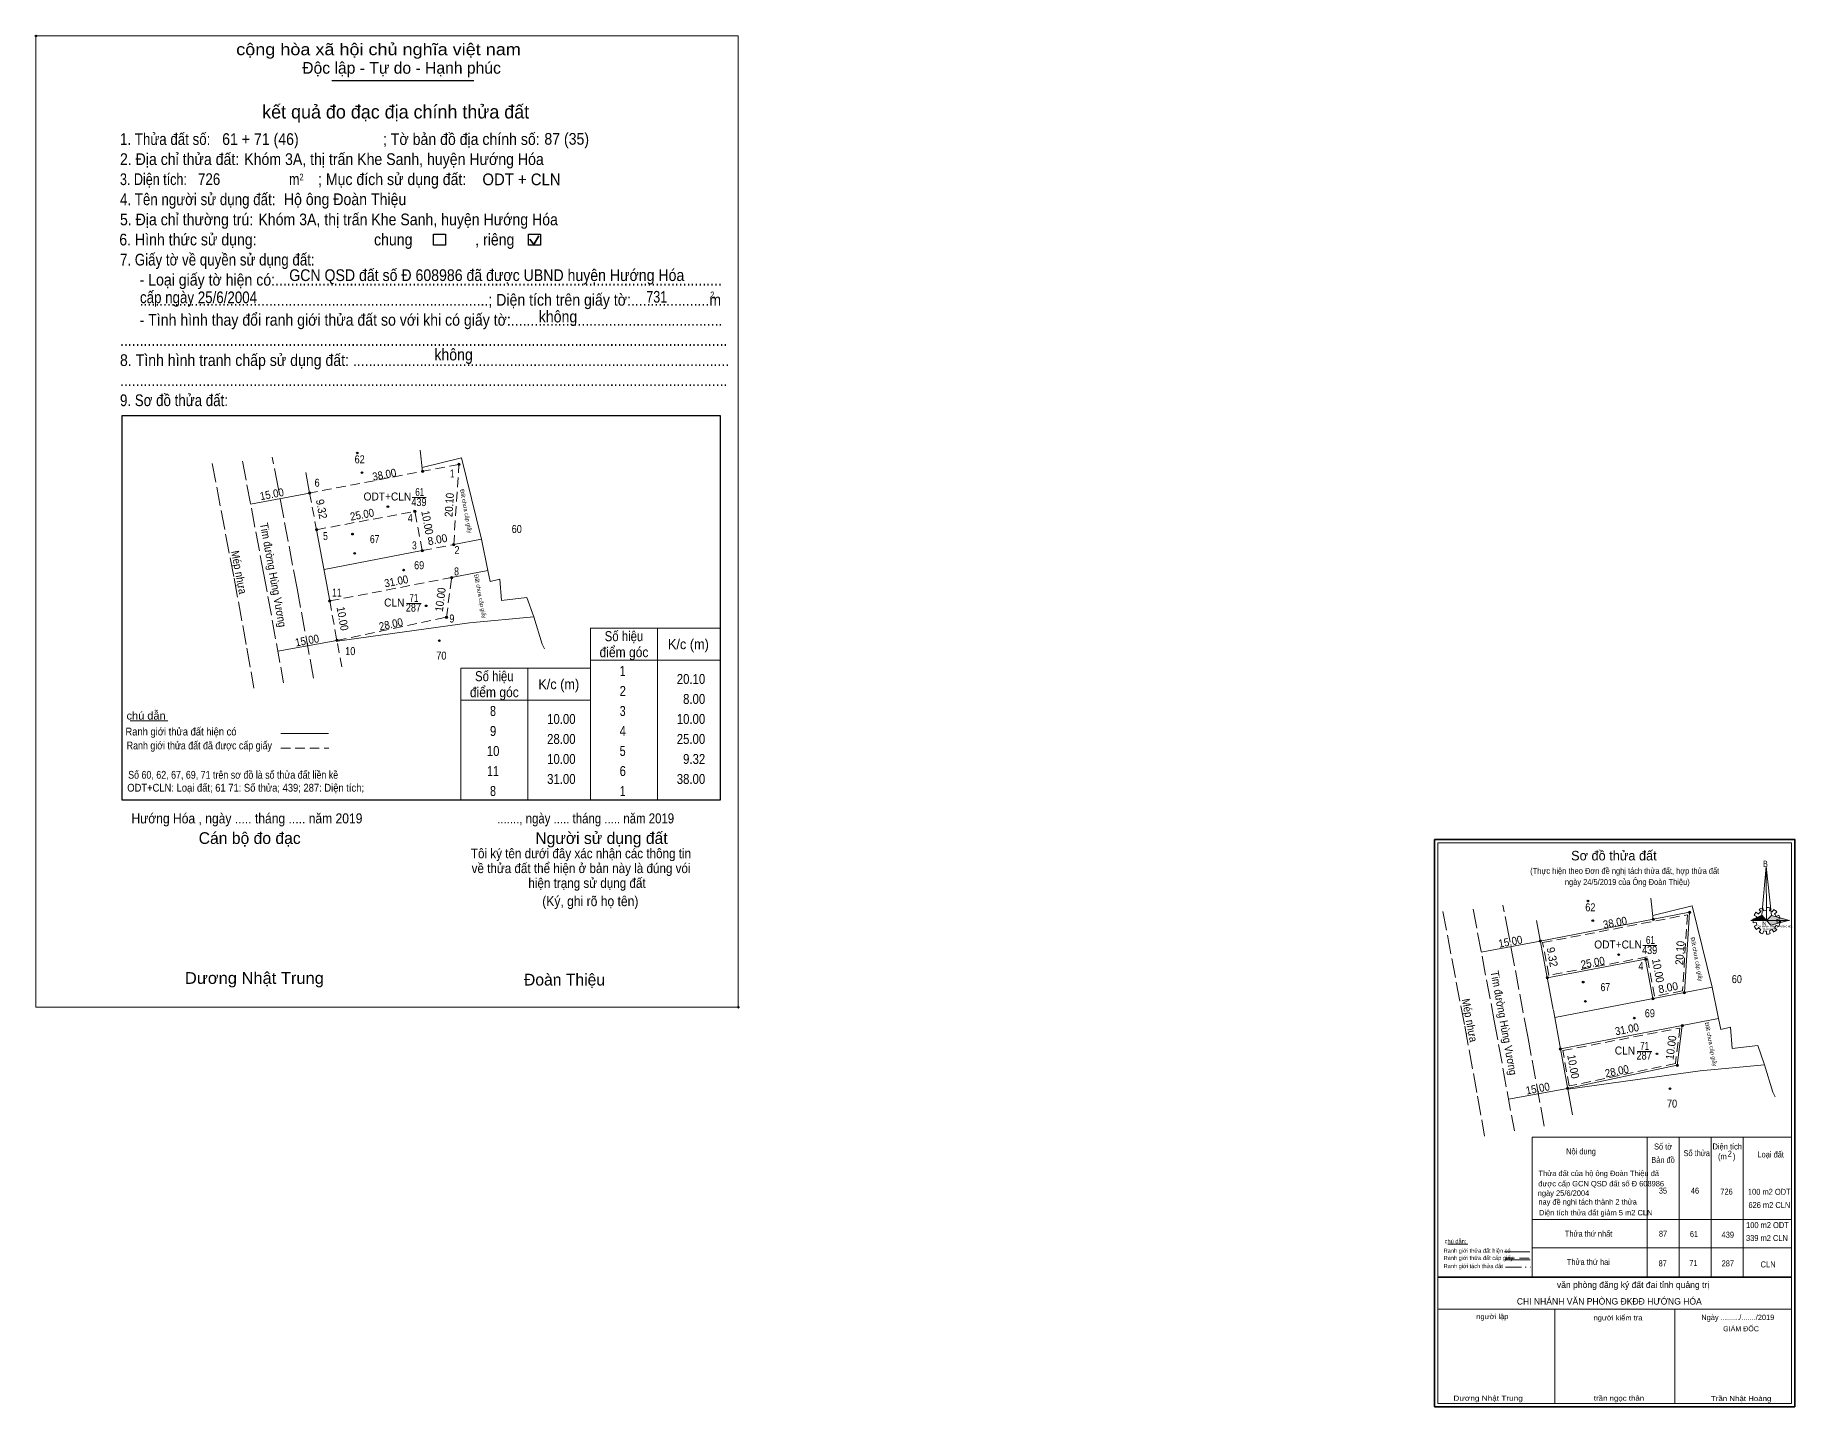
# Model space of a CAD drawing. Header units: metres. Extents: x 551304 to 551866, y 1837872 to 1838603.
# Drawn here: x 551426.5 to 551866.2, y 1837872.3 to 1838215.1 of the extents above; entities that cross this region are included whole.
import ezdxf
from ezdxf.enums import TextEntityAlignment as Align

# ---------------------------------------------------------------- set-up
doc = ezdxf.new("R2010")
doc.units = ezdxf.units.M
doc.header["$LTSCALE"] = 0.8
doc.header["$PDMODE"] = 32
doc.header["$PDSIZE"] = 0.4
for name, pattern in [('DASH_DOUBLE_DOT', [9.2, 5, -1.2, 0.3, -1.2, 0.3, -1.2]), ('LONG_DASHED', [7.5, 6, -1.5]), ('MEDIUM_DASHED', [4.5, 3, -1.5])]:
    doc.linetypes.add(name, pattern=pattern)
for name, color, linetype, lineweight in [('1', 7, 'Continuous', 13), ('10', 7, 'Continuous', 13), ('17', 7, 'Continuous', 13), ('2', 7, 'Continuous', 25), ('5', 7, 'Continuous', 13), ('52', 7, 'Continuous', 13), ('6', 7, 'Continuous', 13), ('63', 7, 'Continuous', 13)]:
    doc.layers.add(name, color=color, linetype=linetype, lineweight=lineweight)
doc.layers.add('13', color=7, linetype='Continuous')
doc.layers.add('7', color=7, linetype='Continuous')

msp = doc.modelspace()

# ---------------------------------------------------------------- hatches: boundary and pattern name
at = {"layer": '1'}
for points in [[(551855.18, 1837993.81), (551857.93, 1837995.16), (551859.11, 1837993.81)], [(551864.87, 1837993.86), (551859.11, 1837993.81), (551860.35, 1837995.07)], [(551864.83, 1837993.88), (551860.24, 1837992.65), (551859.11, 1837993.81)]]:
    msp.add_hatch(color=256, dxfattribs=at).paths.add_polyline_path(points)
at = {"layer": '63'}
for points in [[(551532.65, 1838107.85, 1), (551532.05, 1838107.85, 1)], [(551523.56, 1838106.1, 1), (551522.96, 1838106.1, 1)], [(551495.34, 1838100.67, 1), (551494.74, 1838100.67, 1)], [(551521.64, 1838096.11, 1), (551521.04, 1838096.11, 1)], [(551497.07, 1838091.51, 1), (551496.47, 1838091.51, 1)], [(551523.49, 1838086.28, 1), (551522.89, 1838086.28, 1)], [(551531.35, 1838087.79, 1), (551530.75, 1838087.79, 1)], [(551530.81, 1838079.55, 1), (551530.21, 1838079.55, 1)], [(551500.37, 1838073.69, 1), (551499.77, 1838073.69, 1)], [(551529.55, 1838069.63, 1), (551528.95, 1838069.63, 1)], [(551502.16, 1838063.85, 1), (551501.56, 1838063.85, 1)], [(551831.11, 1837994.12, 1), (551830.51, 1837994.12, 1)], [(551840.2, 1837995.87, 1), (551839.6, 1837995.87, 1)], [(551802.89, 1837988.69, 1), (551802.29, 1837988.69, 1)], [(551829.19, 1837984.13, 1), (551828.59, 1837984.13, 1)], [(551804.62, 1837979.53, 1), (551804.02, 1837979.53, 1)], [(551838.9, 1837975.81, 1), (551838.3, 1837975.81, 1)], [(551831.04, 1837974.3, 1), (551830.44, 1837974.3, 1)], [(551838.36, 1837967.57, 1), (551837.76, 1837967.57, 1)], [(551807.92, 1837961.71, 1), (551807.32, 1837961.71, 1)], [(551837.1, 1837957.65, 1), (551836.5, 1837957.65, 1)], [(551809.71, 1837951.87, 1), (551809.11, 1837951.87, 1)]]:
    msp.add_hatch(color=256, dxfattribs=at).paths.add_polyline_path(points)

# ---------------------------------------------------------------- linework, layer by layer
at = {"layer": '1'}
for p, q in [((551858.19, 1837996.98), (551858.37, 1837996.27)), ((551859.11, 1837996.39), (551859.13, 1837997.12)), ((551860.07, 1837996.98), (551859.9, 1837996.25)), ((551855.77, 1837994.22), (551856.49, 1837994.11)), ((551856.49, 1837993.38), (551855.77, 1837993.27)), ((551856.71, 1837994.84), (551856.06, 1837995.11)), ((551856.06, 1837992.38), (551856.71, 1837992.7)), ((551856.54, 1837995.93), (551857.08, 1837995.45)), ((551857.69, 1837995.98), (551857.3, 1837996.57)), ((551858.76, 1837993.79), (551859.46, 1837993.79)), ((551860.55, 1837995.98), (551860.94, 1837996.57)), ((551861.66, 1837995.93), (551861.12, 1837995.48)), ((551862.19, 1837992.36), (551861.47, 1837992.63)), ((551861.51, 1837994.86), (551862.16, 1837995.18)), ((551862.47, 1837994.22), (551861.73, 1837994.11)), ((551861.73, 1837993.38), (551862.47, 1837993.27)), ((551857.15, 1837992.02), (551856.58, 1837991.56)), ((551857.3, 1837990.95), (551857.67, 1837991.58)), ((551858.41, 1837991.24), (551858.19, 1837990.54)), ((551859.11, 1837990.42), (551859.11, 1837991.13)), ((551859.83, 1837991.24), (551860.05, 1837990.56)), ((551860.94, 1837990.95), (551860.55, 1837991.56)), ((551861.07, 1837992.02), (551861.66, 1837991.58)), ((551800.53, 1837939.69), (551865.39, 1837939.69)), ((551800.53, 1837939.69), (551800.53, 1837904.64)), ((551829.27, 1837939.69), (551829.27, 1837904.64)), ((551837.27, 1837939.69), (551837.27, 1837904.64)), ((551845.27, 1837939.69), (551845.27, 1837904.64)), ((551853.27, 1837939.69), (551853.27, 1837904.64)), ((551800.53, 1837919.12), (551865.39, 1837919.12)), ((551800.53, 1837911.98), (551865.39, 1837911.98)), ((551800.53, 1837904.64), (551865.39, 1837904.64)), ((551776.18, 1837903.86), (551776.18, 1837872.27)), ((551776.99, 1837896.7), (551865.39, 1837896.7)), ((551806.18, 1837896.7), (551806.18, 1837873.08)), ((551836.18, 1837896.7), (551836.18, 1837873.08))]:
    msp.add_line(p, q, dxfattribs=at)
at = {"layer": '1', "lineweight": 35}
msp.add_line((551776.99, 1837904.64), (551865.39, 1837904.64), dxfattribs=at)
at = {"layer": '1'}
for points in [[(551776.18, 1837872.27), (551776.18, 1838014.07), (551866.18, 1838014.07), (551866.18, 1837872.27)], [(551776.18, 1837872.27), (551776.18, 1838014.07), (551866.18, 1838014.07), (551866.18, 1837872.27)], [(551859.07, 1838007.32), (551859.11, 1837993.81), (551857.93, 1837995.16)], [(551859.07, 1838007.32), (551859.11, 1837993.81), (551860.35, 1837995.07)], [(551855.18, 1837993.81), (551857.93, 1837995.16), (551859.11, 1837993.81)], [(551864.87, 1837993.86), (551859.11, 1837993.81), (551860.35, 1837995.07)], [(551864.83, 1837993.88), (551860.24, 1837992.65), (551859.11, 1837993.81)]]:
    msp.add_lwpolyline(points, close=True, dxfattribs=at)
at = {"layer": '1', "linetype": 'MEDIUM_DASHED'}
for points in [[(551839.36, 1837995.26), (551838.13, 1837976.23), (551831.14, 1837974.89), (551829.29, 1837984.71), (551804.72, 1837980.11), (551803.17, 1837988.29)], [(551837.48, 1837966.95), (551836.35, 1837958.07), (551809.81, 1837952.47), (551808.2, 1837961.31)]]:
    msp.add_lwpolyline(points, close=True, dxfattribs=at)
at = {"layer": '1'}
for centre, major_axis, start_param, end_param in [((551859.1214, 1837993.7676), (3.3649, 0), 1.84955988, 2.13900916), ((551859.1214, 1837993.7676), (3.3649, 0), 1.27924208, 1.56332225), ((551859.1214, 1837993.7676), (3.3649, 0), 3.00667928, 3.29139349), ((551859.1214, 1837993.7676), (3.3649, 0), 2.43958176, 2.72400246), ((551859.1214, 1837993.7676), (3.3649, 0), 3.56988637, 3.85691866), ((551859.1214, 1837993.7676), (2.6372, 0), 2.72368549, 3.01515824), ((551859.1214, 1837993.7676), (2.6372, 0), 3.28229955, 3.56105054), ((551859.1214, 1837993.7676), (2.6372, 0), 2.13373541, 2.44496261), ((551859.1214, 1837993.7676), (2.6372, 0), 1.56985589, 1.85611068), ((551859.1214, 1837993.7676), (2.6372, 0), 1.00270906, 1.2755622), ((551859.1214, 1837993.7676), (3.3649, 0), 0.71056237, 0.99687234), ((551859.1214, 1837993.7676), (2.6372, 0), 5.56137327, 5.83951437), ((551859.1214, 1837993.7676), (2.6372, 0), 0.42678376, 0.70646463), ((551859.1214, 1837993.7676), (2.6372, 0), 6.13558388, 6.41618463), ((551859.1214, 1837993.7676), (3.3649, 0), 0.1390515, 0.43393316), ((551859.1214, 1837993.7676), (3.3649, 0), 5.85230288, 6.13839648), ((551859.1214, 1837993.7676), (2.6372, 0), 3.86077574, 4.13258255), ((551859.1021, 1837993.7476), (3.3649, 0), 4.1470906, 4.43659307), ((551859.1214, 1837993.7676), (2.6372, 0), 4.43854677, 4.71314001), ((551859.1214, 1837993.7676), (3.3649, 0), 4.71301008, 4.99761054), ((551859.1214, 1837993.7676), (2.6372, 0), 4.99087134, 5.28933161), ((551859.1214, 1837993.7676), (3.3649, 0), 5.28561416, 5.56798705)]:
    msp.add_ellipse(centre, major_axis=major_axis, ratio=0.995001, start_param=start_param, end_param=end_param, dxfattribs=at)
msp.add_point((551862.47, 1837993.54), dxfattribs=at)
at = {"layer": '10'}
for p, q in [((551522.69, 1838111.41), (551523.26, 1838106.1)), ((551494.07, 1838105.79), (551495.04, 1838100.67)), ((551496.77, 1838091.51), (551500.07, 1838073.69)), ((551531.05, 1838087.79), (551537.96, 1838089.12)), ((551498.64, 1838081.56), (551523.19, 1838086.28)), ((551530.51, 1838079.55), (551539.55, 1838081.29)), ((551501.9, 1838063.63), (551534.96, 1838068.26)), ((551534.96, 1838068.26), (551551.08, 1838069.73)), ((551553.19, 1838062.93), (551553.77, 1838061.72)), ((551830.24, 1837999.43), (551830.81, 1837994.12)), ((551801.62, 1837993.81), (551805.83, 1837971.55)), ((551838.6, 1837975.81), (551839.9, 1837995.87)), ((551804.32, 1837979.53), (551828.89, 1837984.13)), ((551830.74, 1837974.3), (551828.89, 1837984.13)), ((551806.19, 1837969.58), (551838.6, 1837975.81)), ((551838.6, 1837975.81), (551845.51, 1837977.14)), ((551805.85, 1837971.45), (551807.62, 1837961.71)), ((551807.62, 1837961.71), (551838.06, 1837967.57)), ((551838.06, 1837967.57), (551847.1, 1837969.31)), ((551807.62, 1837961.71), (551810.62, 1837945.22)), ((551842.51, 1837956.28), (551858.63, 1837957.75)), ((551809.45, 1837951.65), (551842.51, 1837956.28)), ((551860.74, 1837950.95), (551861.32, 1837949.74))]:
    msp.add_line(p, q, dxfattribs=at)
at = {"layer": '10', "linetype": 'MEDIUM_DASHED'}
for p, q in [((551531.05, 1838087.79), (551532.35, 1838107.85)), ((551495.04, 1838100.67), (551496.77, 1838091.51)), ((551496.77, 1838091.51), (551521.34, 1838096.11)), ((551523.19, 1838086.28), (551521.34, 1838096.11)), ((551500.07, 1838073.69), (551530.51, 1838079.55)), ((551500.07, 1838073.69), (551503.07, 1838057.2))]:
    msp.add_line(p, q, dxfattribs=at)
at = {"layer": '10', "linetype": 'LONG_DASHED'}
for points in [[(551470.69, 1838108.07), (551476.15, 1838079.37), (551479.38, 1838061.9), (551481.1, 1838051.93)], [(551478.26, 1838108.65), (551483.54, 1838080.74), (551488.55, 1838053.21)], [(551496.03, 1838054.39), (551491.89, 1838076.79), (551487.16, 1838102.07), (551485.68, 1838109.63)], [(551785.81, 1837996.67), (551791.09, 1837968.76), (551796.1, 1837941.23)], [(551803.58, 1837942.41), (551799.44, 1837964.81), (551794.71, 1837990.09), (551793.23, 1837997.65)], [(551778.24, 1837996.09), (551783.7, 1837967.39), (551786.93, 1837949.92), (551788.65, 1837939.95)]]:
    msp.add_lwpolyline(points, dxfattribs=at)
at = {"layer": '10'}
for points in [[(551523.16, 1838107.03), (551532.98, 1838109.44), (551537.96, 1838089.12)], [(551551.08, 1838069.73), (551549.36, 1838074.58), (551542.97, 1838073.84), (551542.58, 1838079.16), (551540.18, 1838078.58), (551539.55, 1838081.29), (551537.96, 1838089.12)], [(551551.08, 1838069.73), (551553.19, 1838062.93), (551553.77, 1838061.72)], [(551830.71, 1837995.05), (551840.53, 1837997.46), (551845.51, 1837977.14)], [(551858.63, 1837957.75), (551856.91, 1837962.6), (551850.52, 1837961.86), (551850.13, 1837967.18), (551847.73, 1837966.6), (551847.1, 1837969.31), (551845.51, 1837977.14)], [(551809.41, 1837951.87), (551836.8, 1837957.65), (551838.06, 1837967.57)], [(551858.63, 1837957.75), (551860.74, 1837950.95), (551861.32, 1837949.74)]]:
    msp.add_lwpolyline(points, dxfattribs=at)
at = {"layer": '10', "linetype": 'MEDIUM_DASHED'}
msp.add_lwpolyline([(551501.86, 1838063.85), (551529.25, 1838069.63), (551530.51, 1838079.55)], dxfattribs=at)
at = {"layer": '13'}
for p in [(551506.95, 1838110.7), (551508.15, 1838105.77), (551514.6, 1838097.28), (551505.75, 1838090.41), (551506.31, 1838085.58), (551518.53, 1838081.41), (551524.18, 1838072.48), (551527.46, 1838063.77), (551814.5, 1837998.72), (551815.7, 1837993.79), (551822.15, 1837985.3), (551813.3, 1837978.43), (551813.86, 1837973.6), (551826.08, 1837969.43), (551831.73, 1837960.5), (551835.01, 1837951.79)]:
    msp.add_point(p, dxfattribs=at)
at = {"layer": '17'}
for p, q in [((551450.16, 1838043.77), (551459.57, 1838043.77)), ((551779.48, 1837912.9), (551784.45, 1837912.9))]:
    msp.add_line(p, q, dxfattribs=at)
at = {"layer": '2'}
for p, q in [((551500.59, 1838203.79), (551536.08, 1838203.79)), ((551448.18, 1838120.08), (551597.6, 1838120.08)), ((551597.6, 1838120.08), (551597.6, 1838023.9))]:
    msp.add_line(p, q, dxfattribs=at)
at = {"layer": '2', "lineweight": 35}
for p, q in [((551550.09, 1838164.11), (551551.09, 1838162.81)), ((551551.09, 1838162.81), (551552.3, 1838164.99))]:
    msp.add_line(p, q, dxfattribs=at)
at = {"layer": '2', "lineweight": 13}
msp.add_lwpolyline([(551426.66, 1838214.92), (551602.17, 1838214.92), (551602.17, 1837972.17), (551426.66, 1837972.17)], close=True, dxfattribs=at)
at = {"layer": '2'}
for points in [[(551525.98, 1838165.41), (551529, 1838165.41), (551529, 1838162.6), (551525.98, 1838162.6)], [(551549.7, 1838165.41), (551552.71, 1838165.41), (551552.71, 1838162.6), (551549.7, 1838162.6)]]:
    msp.add_lwpolyline(points, close=True, dxfattribs=at)
msp.add_lwpolyline([(551597.6, 1838023.9), (551448.18, 1838023.9), (551448.18, 1838120.08)], dxfattribs=at)
for p in [(551426.66, 1838214.92), (551602.17, 1837972.17)]:
    msp.add_point(p, dxfattribs=at)
at = {"layer": '5', "lineweight": 35}
msp.add_lwpolyline([(551776.19, 1838014.08), (551866.19, 1838014.08), (551866.19, 1837872.28), (551776.19, 1837872.28)], close=True, dxfattribs=at)
at = {"layer": '5'}
msp.add_lwpolyline([(551776.99, 1838013.28), (551865.39, 1838013.28), (551865.39, 1837873.08), (551776.99, 1837873.08)], close=True, dxfattribs=at)
at = {"layer": '52', "linetype": 'MEDIUM_DASHED'}
msp.add_line((551532.35, 1838107.85), (551495.04, 1838100.67), dxfattribs=at)
at = {"layer": '52'}
msp.add_line((551839.9, 1837995.87), (551802.59, 1837988.69), dxfattribs=at)
at = {"layer": '6', "linetype": 'MEDIUM_DASHED'}
for p, q in [((551487.86, 1838036.91), (551499.82, 1838036.91)), ((551793.77, 1837909.39), (551800.08, 1837909.39))]:
    msp.add_line(p, q, dxfattribs=at)
at = {"layer": '6'}
for p, q in [((551487.88, 1838040.58), (551499.76, 1838040.58)), ((551793.67, 1837910.98), (551799.94, 1837910.98)), ((551793.77, 1837908.97), (551800.03, 1837908.97))]:
    msp.add_line(p, q, dxfattribs=at)
at = {"layer": '63'}
for p, q in [((551480.3, 1838097.88), (551495.04, 1838100.67)), ((551520.65, 1838099.55), (551524.18, 1838099.55)), ((551519.22, 1838073.05), (551522.92, 1838073.05)), ((551487.1, 1838061.17), (551501.86, 1838063.85)), ((551582, 1838066.9), (551582, 1838023.9)), ((551582, 1838066.9), (551582, 1838023.9)), ((551565.2, 1838058.9), (551597.6, 1838058.9)), ((551549.6, 1838056.9), (551549.6, 1838023.9)), ((551549.6, 1838056.9), (551549.6, 1838023.9)), ((551532.8, 1838048.9), (551565.2, 1838048.9)), ((551787.85, 1837985.9), (551802.59, 1837988.69)), ((551828.2, 1837987.57), (551831.73, 1837987.57)), ((551826.77, 1837961.07), (551830.47, 1837961.07)), ((551794.65, 1837949.19), (551809.41, 1837951.87))]:
    msp.add_line(p, q, dxfattribs=at)
at = {"layer": '63', "linetype": 'MEDIUM_DASHED'}
msp.add_line((551523.19, 1838086.28), (551531.05, 1838087.79), dxfattribs=at)
at = {"layer": '63', "linetype": 'DASH_DOUBLE_DOT'}
msp.add_line((551793.86, 1837907.16), (551800.16, 1837907.16), dxfattribs=at)
at = {"layer": '63'}
for points in [[(551565.2, 1838066.9), (551597.6, 1838066.9), (551597.6, 1838023.9), (551565.2, 1838023.9)], [(551532.8, 1838056.9), (551565.2, 1838056.9), (551565.2, 1838023.9), (551532.8, 1838023.9)]]:
    msp.add_lwpolyline(points, close=True, dxfattribs=at)
for centre in [(551532.35, 1838107.85), (551523.26, 1838106.1), (551495.04, 1838100.67), (551521.34, 1838096.11), (551496.77, 1838091.51), (551523.19, 1838086.28), (551531.05, 1838087.79), (551530.51, 1838079.55), (551500.07, 1838073.69), (551529.25, 1838069.63), (551501.86, 1838063.85), (551830.81, 1837994.12), (551839.9, 1837995.87), (551802.59, 1837988.69), (551828.89, 1837984.13), (551804.32, 1837979.53), (551838.6, 1837975.81), (551830.74, 1837974.3), (551838.06, 1837967.57), (551807.62, 1837961.71), (551836.8, 1837957.65), (551809.41, 1837951.87)]:
    msp.add_circle(centre, 0.3, dxfattribs=at)

# ---------------------------------------------------------------- texts
at = {"layer": '1'}
for s, width, p in [('62', 0.85, (551507.545, 1838108.1)), ('ODT+CLN', 0.95, (551514.48, 1838098.81)), ('439', 0.85, (551522.36, 1838097.42)), ('61', 0.75, (551522.56, 1838099.93)), ('67', 0.8, (551511.295, 1838088.15)), ('60', 0.85, (551546.8, 1838090.69)), ('69', 0.85, (551522.415, 1838081.63)), ('CLN', 0.95, (551516.195, 1838072.31)), ('287', 0.85, (551520.98, 1838071.04)), ('71', 0.75, (551521.1, 1838073.46)), ('70', 0.85, (551527.96, 1838059.04)), ('62', 0.85, (551815.095, 1837996.12)), ('ODT+CLN', 0.95, (551822.03, 1837986.83)), ('61', 0.75, (551830.11, 1837987.95)), ('439', 0.85, (551829.91, 1837985.44)), ('60', 0.85, (551851.71, 1837978.18)), ('67', 0.8, (551818.845, 1837976.17)), ('69', 0.85, (551829.965, 1837969.65)), ('CLN', 0.95, (551823.745, 1837960.33)), ('71', 0.75, (551828.65, 1837961.48)), ('287', 0.85, (551828.53, 1837959.06)), ('70', 0.85, (551835.51, 1837947.06))]:
    msp.add_text(s, height=2, dxfattribs=dict(at, width=width)).set_placement(p, align=Align.CENTER)
msp.add_text('Sơ đồ thửa đất', height=2.38, dxfattribs=at).set_placement((551820.98, 1838008.85), align=Align.CENTER)
for s, height, width, p in [('B', 1.585, 0.8, (551858.23, 1838007.21)), ('CHI NHÁNH VPĐKĐĐ-HƯỚNG HÓA', 0.3749, 0.95, (551856.92, 1837992.14)), ('N', 0.9904, 0.9, (551858.07, 1837992.64)), ('TỈNH quảng trị', 0.375, 1.05, (551858.13, 1837991.49))]:
    msp.add_text(s, height=height, dxfattribs=dict(at, width=width)).set_placement(p)
for s, height, p in [('văn phòng đăng ký đất đai tỉnh quảng trị', 1.6, (551844.8, 1837901.97)), ('CHI NHÁNH VĂN PHÒNG ĐKĐĐ HƯỚNG HÓA', 1.6, (551842.94, 1837897.83)), ('GIÁM ĐỐC', 1.28, (551857.22, 1837891.14))]:
    msp.add_text(s, height=height, dxfattribs=at).set_placement(p, align=Align.RIGHT)
for s, width, p in [('người lập', 1.1, (551794.63, 1837894.19)), ('người kiểm tra', 1.1, (551828.13, 1837893.88)), ('Dương Nhật Trung', 1.2, (551798.22, 1837873.79)), ('trần ngọc thân', 1.15, (551828.55, 1837873.79)), ('Trần Nhật Hoàng', 1.15, (551860.34, 1837873.71))]:
    msp.add_text(s, height=1.28, dxfattribs=dict(at, width=width)).set_placement(p, align=Align.RIGHT)
at = {"layer": '2'}
for s, height, width, p in [('cộng hòa xã hội chủ nghĩa việt nam', 2.929, 1.15, (551476.7, 1838210.12)), ('1. Thửa đất số:', 2.929, 0.85, (551447.65, 1838187.68)), ('61 + 71 (46)', 2.93, 0.9, (551473.19, 1838187.68)), ('; Tờ bản đồ địa chính số:', 2.929, 0.9, (551513.38, 1838187.68)), ('87 (35)', 2.93, 0.9, (551553.7, 1838187.74)), ('2. Địa chỉ thửa đất:', 2.929, 0.9, (551447.65, 1838182.67)), ('Khóm 3A, thị trấn Khe Sanh, huyện Hướng Hóa', 2.93, 0.9, (551478.7, 1838182.67)), ('3. Diện tích:', 2.929, 0.8, (551447.65, 1838177.65)), ('726', 2.93, 0.85, (551467.15, 1838177.67)), ('m', 2.929, 0.8, (551489.88, 1838177.65)), ('2', 1.674, 0.8, (551492.51, 1838178.82)), ('; Mục đích sử dụng đất:', 2.929, 0.9, (551497.14, 1838177.65)), ('ODT + CLN', 2.93, 0.95, (551538.22, 1838177.62)), ('4. Tên người sử dụng đất:', 2.929, 0.85, (551447.65, 1838172.63)), ('Hộ ông Đoàn Thiệu', 2.93, 0.9, (551488.61, 1838172.64)), ('5. Địa chỉ thường trú:', 2.929, 0.9, (551447.65, 1838167.6)), ('Khóm 3A, thị trấn Khe Sanh, huyện Hướng Hóa', 2.93, 0.9, (551482.24, 1838167.6)), ('6. Hình thức sử dụng:', 2.929, 0.9, (551447.48, 1838162.57)), ('chung                , riêng', 2.929, 0.9, (551511.14, 1838162.57)), ('7. Giấy tờ về quyền sử dụng đất:', 2.929, 0.85, (551447.65, 1838157.55)), ('     - Loại giấy tờ hiện có:..................................................................................................................', 2.929, 0.9, (551447.65, 1838152.53)), ('GCN QSD đất số Đ 608986 đã được UBND huyện Hướng Hóa', 2.93, 0.9, (551489.95, 1838153.67)), ('cấp ngày 25/6/2004', 2.93, 0.85, (551452.65, 1838148.13)), ('     .........................................................................................; Diện tích trên giấy tờ:....................m', 2.929, 0.9, (551447.65, 1838147.51)), ('731', 2.93, 0.8, (551579.17, 1838148.26)), ('2', 1.674, 0.8, (551595.13, 1838149.36)), ('không', 2.93, 0.9, (551552.31, 1838143.32)), ('     - Tình hình thay đổi ranh giới thửa đất so với khi có giấy tờ:......................................................', 2.929, 0.9, (551447.65, 1838142.5)), ('...........................................................................................................................................................', 2.929, 0.9, (551447.65, 1838137.46)), ('8. Tình hình tranh chấp sử dụng đất: ................................................................................................', 2.929, 0.9, (551447.65, 1838132.43)), ('không', 2.93, 0.9, (551526.21, 1838133.82)), ('9. Sơ đồ thửa đất:', 2.929, 0.85, (551447.65, 1838122.4)), ('...........................................................................................................................................................', 2.929, 0.9, (551447.65, 1838127.42)), ('Hướng Hóa , ngày ..... tháng ..... năm 2019', 2.509, 0.9, (551450.52, 1838018.1)), ('......., ngày ..... tháng ..... năm 2019', 2.509, 0.85, (551541.9, 1838018.1)), ('(Ký, ghi rõ họ tên)', 2.511, 0.9, (551553.18, 1837997.42)), ('Dương Nhật Trung', 2.93, 1.05, (551463.88, 1837977.99))]:
    msp.add_text(s, height=height, dxfattribs=dict(at, width=width)).set_placement(p)
for s, height, p in [('Độc lập - Tự do - Hạnh phúc', 2.929, (551493.19, 1838205.49)), ('Cán bộ đo đạc', 2.93, (551467.32, 1838012.96)), ('Người sử dụng đất', 2.929, (551551.44, 1838012.96)), ('Đoàn Thiệu', 2.93, (551548.61, 1837977.58))]:
    msp.add_text(s, height=height, dxfattribs=at).set_placement(p)
for s, height, p in [('kết quả đo đạc địa chính thửa đất', 3.348, (551516.545, 1838194.3)), ('.', 0.8371, (551602.1541, 1837971.73))]:
    msp.add_text(s, height=height, dxfattribs=at).set_placement(p, align=Align.CENTER)
at = {"layer": '2', "width": 0.9}
for s, p in [('Tôi ký tên dưới đây xác nhận các thông tin', (551562.85, 1838009.39)), ('về thửa đất thể hiện ở bản này là đúng vói', (551562.885, 1838005.68)), ('hiện trạng sử dụng đất', (551564.36, 1838001.99))]:
    msp.add_text(s, height=2.42, dxfattribs=at).set_placement(p, align=Align.CENTER)
at = {"layer": '6'}
for s, height, width, p in [('chú dẫn', 1.95, 1.05, (551449.3, 1838044.05)), ('Ranh giới thửa đất hiện có ', 1.95, 0.9, (551449.01, 1838040.08)), ('Ranh giới thửa đất đã được cấp giấy', 1.95, 0.85, (551449.32, 1838036.6)), ('ODT+CLN: Loại đất; 61 71: Số thửa; 439; 287: Diện tích;', 1.95, 0.9, (551449.47, 1838026.04)), ('Số 60, 62, 67, 69, 71 trên sơ đồ là số thửa đất liền kề', 1.95, 0.85, (551449.7, 1838029.27)), ('Nội dung', 1.5, 0.9, (551809.03, 1837935.36)), ('Số tờ', 1.5, 0.85, (551831.02, 1837936.58)), ('Số thửa', 1.5, 0.85, (551838.37, 1837934.93)), ('Diện tích', 1.5, 0.9, (551845.63, 1837936.59)), ('(m   )', 1.5, 0.9, (551847, 1837934.1)), ('2', 1.5, 0.8, (551849.44, 1837934.81)), ('Loại đất', 1.5, 0.9, (551856.84, 1837934.6)), ('Thửa đất của hộ ông Đoàn Thiệu đã', 1.36, 0.9, (551802.14, 1837929.94)), ('Bản đồ', 1.5, 0.85, (551830.32, 1837933.25)), ('ngày 25/6/2004', 1.36, 0.9, (551801.94, 1837925)), ('được cấp GCN QSD đất số Đ 608986', 1.36, 0.9, (551802.07, 1837927.37)), ('35', 1.5, 0.8, (551832.22, 1837925.56)), ('46', 1.5, 0.85, (551840.22, 1837925.56)), ('726', 1.5, 0.85, (551847.58, 1837925.32)), ('100 m2 ODT', 1.5, 0.9, (551854.48, 1837925.26)), ('nay đề nghi tách thành 2 thửa', 1.36, 0.85, (551802.13, 1837922.82)), ('626 m2 CLN', 1.5, 0.9, (551854.6, 1837921.96)), ('Diện tích thửa đất giảm 5 m2 CLN', 1.36, 0.9, (551802.26, 1837920.12)), ('100 m2 ODT', 1.5, 0.9, (551854.02, 1837916.94)), ('Thửa thứ nhất', 1.5, 0.85, (551808.73, 1837914.78)), ('87', 1.5, 0.8, (551832.24, 1837914.77)), ('61', 1.5, 0.75, (551839.99, 1837914.69)), ('439', 1.5, 0.85, (551847.9, 1837914.53)), ('339 m2 CLN', 1.5, 0.9, (551854, 1837913.71)), ('Ranh giới thửa đất cấp giấy', 1.029, 0.9, (551778.42, 1837908.97)), ('Ranh giới thửa đất hiện có ', 1.029, 0.9, (551778.43, 1837910.78)), ('Thửa thứ hai', 1.5, 0.9, (551809.21, 1837907.73)), ('87', 1.5, 0.8, (551832.16, 1837907.38)), ('71', 1.5, 0.75, (551839.83, 1837907.46)), ('287', 1.5, 0.85, (551847.9, 1837907.38)), ('Ranh giới tách thửa đất', 1.029, 0.9, (551778.41, 1837906.93)), ('CLN', 1.5, 0.95, (551857.61, 1837907.11))]:
    msp.add_text(s, height=height, dxfattribs=dict(at, width=width)).set_placement(p)
msp.add_text('chú dẫn:', height=1.029, dxfattribs=at).set_placement((551778.68, 1837913.14))
at = {"layer": '6', "width": 0.9}
msp.add_text('Ngày ........./......./2019', height=1.35, dxfattribs=at).set_placement((551851.945, 1837893.95), align=Align.CENTER)
at = {"layer": '63'}
for s, height, rotation, width, p in [('38.00', 2, 10.893, 0.9, (551513.891, 1838104.3052)), ('15.00', 2, 10.718, 0.9, (551485.779, 1838099.4252)), ('9.32', 2, 280.695, 0.95, (551497.0513, 1838096.4906)), ('20.10', 2, 86.292, 0.9, (551530.9222, 1838097.6353)), ('Đất chưa cấp giấy', 1, 280.658, 0.9, (551533.6422, 1838096.0625)), ('25.00', 2, 10.604, 0.9, (551508.331, 1838094.3093)), ('10.00', 2, 280.658, 0.9, (551523.4921, 1838093.11)), ('Tim đường Hùng Vương', 2, 280.314, 0.9, (551484.9805, 1838080.014)), ('8.00', 2, 10.875, 0.95, (551527.1763, 1838088.0604)), ('Mép nhựa', 2, 280.771, 0.9, (551476.4146, 1838080.6769)), ('31.00', 2, 10.897, 0.9, (551516.871, 1838077.6454)), ('10.00', 2, 82.761, 0.9, (551528.7022, 1838073.919)), ('Đất chưa cấp giấy', 1, 280.658, 0.9, (551537.2022, 1838074.7825)), ('10.00', 2, 280.31, 0.9, (551502.3023, 1838069.114)), ('28.00', 2, 11.916, 0.9, (551515.5685, 1838066.9133)), ('15.00', 2, 10.718, 0.9, (551494.589, 1838062.8452)), ('38.00', 2, 10.893, 0.9, (551821.441, 1837992.3252)), ('15.00', 2, 10.718, 0.9, (551795.299, 1837987.5752)), ('20.10', 2, 86.292, 0.9, (551838.4722, 1837985.6553)), ('Đất chưa cấp giấy', 1, 280.658, 0.9, (551841.1922, 1837984.0825)), ('9.32', 2, 280.695, 0.95, (551804.6013, 1837984.5106)), ('25.00', 2, 10.604, 0.9, (551815.881, 1837982.3293)), ('10.00', 2, 280.658, 0.9, (551831.0421, 1837981.13)), ('Tim đường Hùng Vương', 2, 280.314, 0.9, (551792.5305, 1837968.034)), ('8.00', 2, 10.875, 0.95, (551834.7263, 1837976.0804)), ('Mép nhựa', 2, 280.771, 0.9, (551783.9646, 1837968.6969)), ('31.00', 2, 10.897, 0.9, (551824.421, 1837965.6654)), ('Đất chưa cấp giấy', 1, 280.658, 0.9, (551844.7522, 1837962.8025)), ('10.00', 2, 82.761, 0.9, (551836.2522, 1837961.939)), ('10.00', 2, 280.31, 0.9, (551809.8523, 1837957.134)), ('28.00', 2, 11.916, 0.9, (551821.9285, 1837955.2033)), ('15.00', 2, 10.718, 0.9, (551802.139, 1837950.8652))]:
    msp.add_text(s, height=height, rotation=rotation, dxfattribs=dict(at, width=width)).set_placement(p, align=Align.CENTER)
for s, height, width, p in [(' 6', 2, 0.85, (551497.54, 1838102.25)), (' 1', 2, 0.75, (551531.23, 1838104.56)), (' 4', 2, 0.85, (551520.81, 1838093.42)), (' 5', 2, 0.8, (551499.6, 1838088.94)), (' 3', 2, 0.8, (551521.81, 1838086.6)), (' 2', 2, 0.85, (551532.5, 1838085.42)), (' 8', 2, 0.8, (551532.35, 1838080.08)), (' 11', 2, 0.8, (551503.04, 1838074.8)), (' 9', 2, 0.85, (551531.23, 1838068.31)), (' 10', 2, 0.85, (551506.46, 1838060.17)), ('20.10', 2.5, 0.85, (551593.9, 1838052.95)), ('8.00', 2.5, 0.85, (551593.9, 1838047.95)), ('10.00', 2.5, 0.85, (551561.5, 1838042.95)), ('10.00', 2.5, 0.85, (551593.9, 1838042.95)), ('28.00', 2.5, 0.85, (551561.5, 1838037.95)), ('25.00', 2.5, 0.85, (551593.9, 1838037.95)), ('10.00', 2.5, 0.85, (551561.5, 1838032.95)), ('9.32', 2.5, 0.85, (551593.9, 1838032.95)), ('31.00', 2.5, 0.85, (551561.5, 1838027.95)), ('38.00', 2.5, 0.85, (551593.9, 1838027.95)), (' 4', 2, 0.85, (551828.36, 1837981.44))]:
    msp.add_text(s, height=height, dxfattribs=dict(at, width=width)).set_placement(p, align=Align.RIGHT)
for s, width, p in [('Số hiệu', 0.85, (551573.6, 1838063.65)), ('K/c (m)', 0.95, (551589.7, 1838061.65)), ('điểm góc', 0.9, (551573.6, 1838059.65)), ('Số hiệu', 0.85, (551541.2, 1838053.65)), ('K/c (m)', 0.95, (551557.3, 1838051.65)), (' 1', 0.75, (551572.895, 1838054.95)), ('điểm góc', 0.9, (551541.2, 1838049.65)), (' 2', 0.85, (551572.9, 1838049.95)), (' 8', 0.8, (551540.5, 1838044.95)), (' 3', 0.8, (551572.9, 1838044.95)), (' 9', 0.85, (551540.495, 1838039.95)), (' 4', 0.85, (551572.895, 1838039.95)), (' 10', 0.85, (551540.495, 1838034.95)), (' 5', 0.8, (551572.9, 1838034.95)), (' 11', 0.8, (551540.495, 1838029.95)), (' 6', 0.85, (551572.9, 1838029.95)), (' 8', 0.8, (551540.5, 1838024.95)), (' 1', 0.75, (551572.895, 1838024.95))]:
    msp.add_text(s, height=2.5, dxfattribs=dict(at, width=width)).set_placement(p, align=Align.CENTER)
at = {"layer": '7', "width": 0.9}
for s, p in [('(Thực hiện theo Đơn đề nghị tách thửa đất, hợp thửa đất ', (551823.945, 1838005.49)), ('ngày 24/5/2019 của Ông Đoàn Thiệu)', (551824.33, 1838002.71))]:
    msp.add_text(s, height=1.5, dxfattribs=at).set_placement(p, align=Align.CENTER)

doc.saveas('drawing.dxf')
